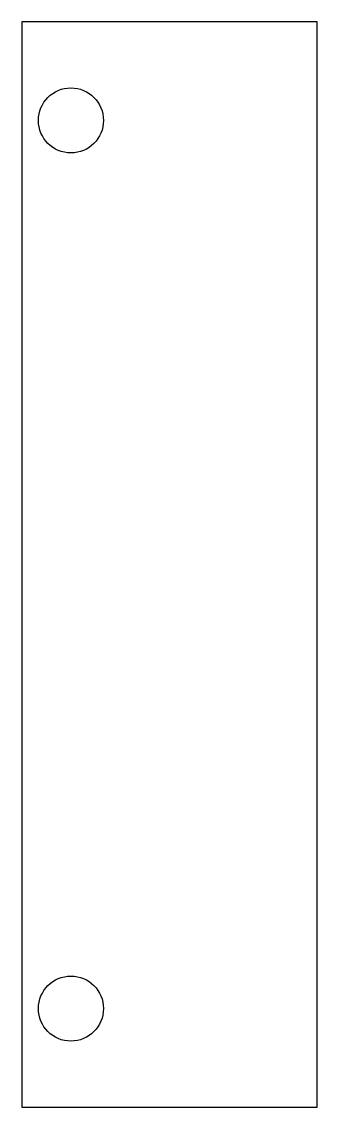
# Model space of a CAD drawing. Header units: millimetres. Extents: x 0 to 30, y 0 to 110.
import ezdxf

# ---------------------------------------------------------------- set-up
doc = ezdxf.new("R2010")
doc.units = ezdxf.units.MM
doc.layers.add('CUT_HOLES', color=7, linetype='Continuous')
doc.layers.add('CUT_OUTER', color=7, linetype='Continuous')

msp = doc.modelspace()

# ---------------------------------------------------------------- linework, layer by layer
at = {"layer": 'CUT_HOLES'}
for centre in [(5, 100), (5, 10)]:
    msp.add_circle(centre, 3.3, dxfattribs=at)
at = {"layer": 'CUT_OUTER'}
msp.add_lwpolyline([(0, 0), (30, 0), (30, 110), (0, 110)], close=True, dxfattribs=at)

doc.saveas('drawing.dxf')
